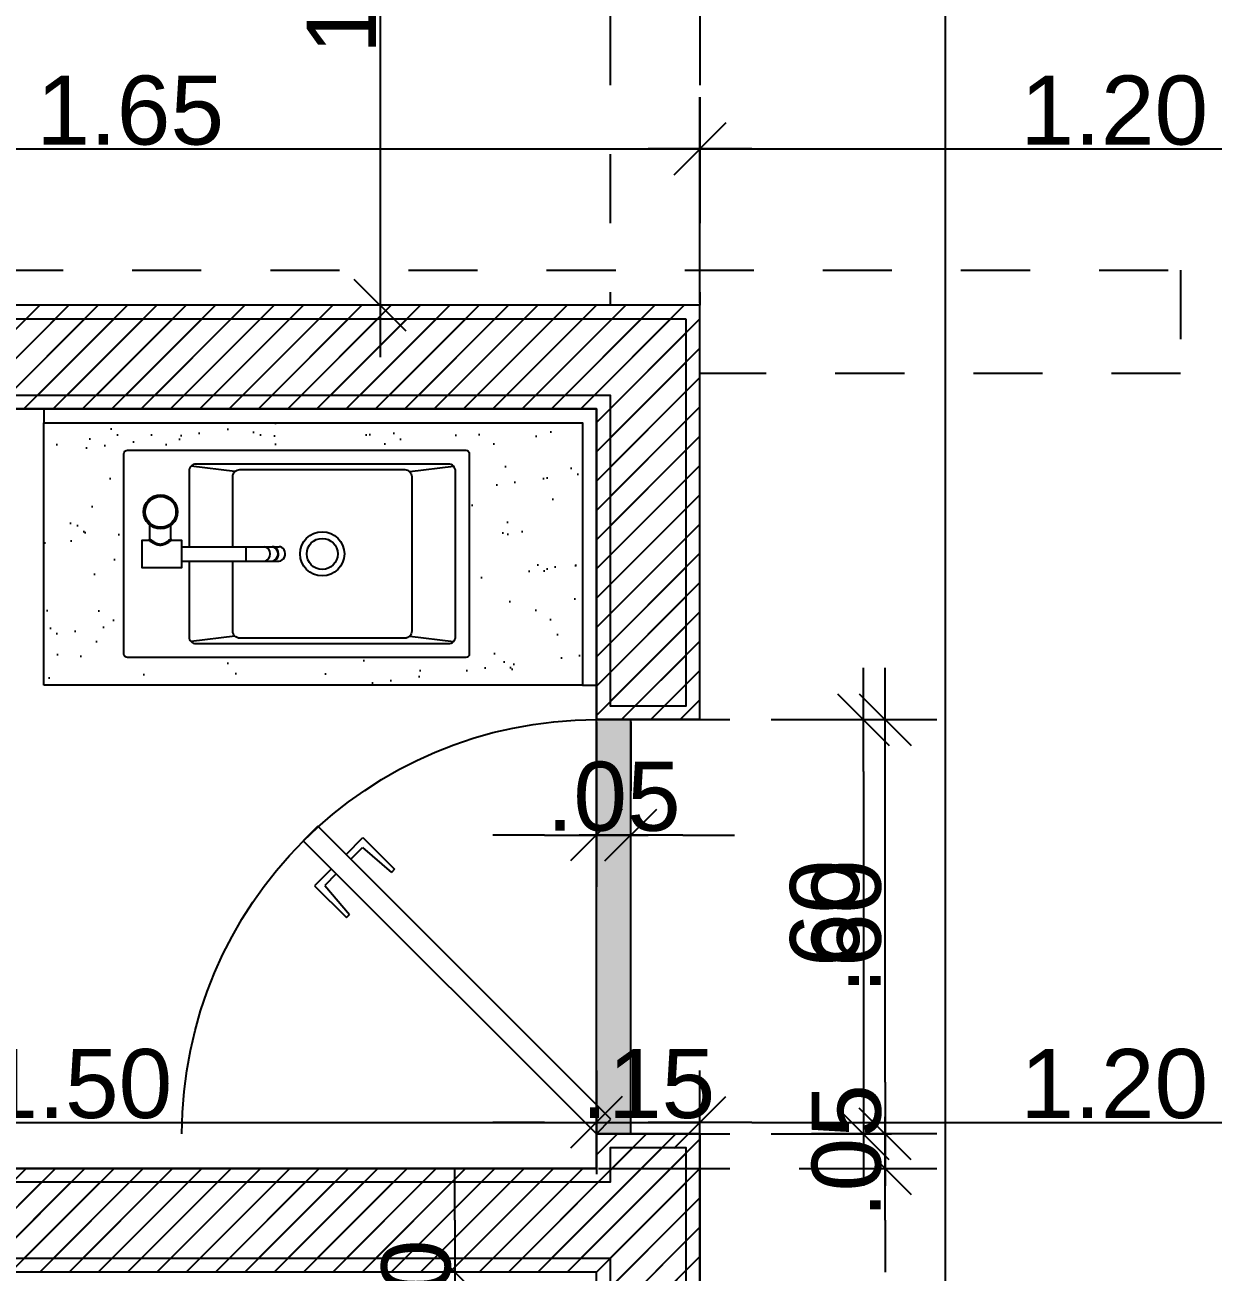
# Model space of a CAD drawing. Header units: millimetres. Extents: x 1999 to 2304, y 1614 to 1800.
# Drawn here: x 2037.156 to 2038.876, y 1630.859 to 1632.665 of the extents above; entities that cross this region are included whole.
import ezdxf

# ---------------------------------------------------------------- set-up
doc = ezdxf.new("R2010")
doc.units = ezdxf.units.MM
doc.header["$LTSCALE"] = 0.03
doc.header["$PDMODE"] = 34
for name, pattern in [('DASHDOT', [25.4, 12.7, -6.35, 0, -6.35]), ('HIDDEN', [9.525, 6.35, -3.175]), ('HIDDEN2', [0.1875, 0.125, -0.0625])]:
    doc.linetypes.add(name, pattern=pattern)
for name, color, linetype in [('BANCADAS', 5, 'Continuous'), ('Construir Tijolos', 160, 'Continuous'), ('COTA', 250, 'Continuous'), ('COTA Especificações', 250, 'Continuous'), ('Demolir', 193, 'HIDDEN2'), ('Especificações', 3, 'Continuous'), ('Esquadrias', 3, 'Continuous'), ('LOUÇAS E METAIS', 5, 'Continuous'), ('PL1', 1, 'Continuous'), ('PL250', 250, 'Continuous'), ('PL5', 5, 'Continuous'), ('Projeção', 250, 'HIDDEN')]:
    doc.layers.add(name, color=color, linetype=linetype)
doc.styles.get("Standard").update_dxf_attribs({"font": 'arial.ttf'})
doc.dimstyles.new('TICK01', dxfattribs={"dimscale": 0, "dimtxt": 2, "dimasz": 1.5, "dimexe": 0.18, "dimexo": 0.06, "dimgap": 0.09, "dimtad": 1, "dimzin": 4, "dimdsep": 46, "dimtxsty": 'Standard', "dimblk": 'TICK1', "dimcen": 0.09, "dimclrd": 256, "dimclre": 256, "dimclrt": 4, "dimaunit": 1, "dimadec": 0, "dimazin": 0, "dimtfac": 1, "dimtix": 1, "dimtmove": 2, "dimatfit": 3, "dimldrblk": 'TICK1', "dimfxl": 1, "dimtolj": 1, "dimtzin": 12, "dimarcsym": 0})
pattern_1 = [(45, (0, 0), (-0.02121320344, 0.02121320344), [])]

# ---------------------------------------------------------------- blocks, each defined once
blk = doc.blocks.new('PORTA60E')
at = {"layer": 'Esquadrias'}
for p, q in [((-0.4455, 0.4031), (-0.4243, 0.4243)), ((-0.4243, 0.4243), (0, 0)), ((-0.0212, -0.0212), (-0.4455, 0.4031)), ((-0.3837, 0.3837), (-0.3594, 0.4079)), ((-0.3594, 0.4079), (-0.3134, 0.3619)), ((-0.3766, 0.3766), (-0.3598, 0.3934)), ((-0.3598, 0.3934), (-0.318, 0.3573)), ((-0.4049, 0.3624), (-0.4292, 0.3382)), ((-0.3134, 0.3619), (-0.318, 0.3573)), ((-0.3978, 0.3554), (-0.4146, 0.3386)), ((-0.4292, 0.3382), (-0.3832, 0.2922)), ((-0.4146, 0.3386), (-0.3785, 0.2968)), ((-0.3832, 0.2922), (-0.3785, 0.2968)), ((0, 0), (-0.0212, -0.0212))]:
    blk.add_line(p, q, dxfattribs=at)
at = {"layer": 'Esquadrias', "color": 250}
blk.add_arc((0, 0), 0.6, 90, 180, dxfattribs=at)
blk = doc.blocks.new('TORB')
at = {"layer": 'PL5', "color": 5}
for p, q in [((267.412, 16.3879), (267.4313, 16.3879)), ((267.4113, 16.3578), (267.4306, 16.3578))]:
    blk.add_line(p, q, dxfattribs=at)
blk.add_lwpolyline([(267.4097, 16.3562), (267.4097, 16.3419), (267.3697, 16.3419), (267.3697, 16.3991), (267.4097, 16.3991), (267.4097, 16.3895), (267.409, 16.3884), (267.4083, 16.3874), (267.4077, 16.3865), (267.407, 16.3854), (267.4065, 16.3847), (267.406, 16.3839), (267.4056, 16.383), (267.4053, 16.3826), (267.4051, 16.3821), (267.4048, 16.3816), (267.4046, 16.3812), (267.4044, 16.3807), (267.4042, 16.3802), (267.4039, 16.3797), (267.4037, 16.3791), (267.4035, 16.3786), (267.4033, 16.3781), (267.4032, 16.3775), (267.403, 16.3769), (267.4029, 16.3764), (267.4028, 16.3758), (267.4027, 16.3752), (267.4026, 16.3746), (267.4025, 16.374), (267.4025, 16.3734), (267.4025, 16.3728), (267.4025, 16.3722), (267.4025, 16.3716), (267.4026, 16.371), (267.4027, 16.3704), (267.4028, 16.3698), (267.4029, 16.3692), (267.4031, 16.3686), (267.4032, 16.3681), (267.4034, 16.3675), (267.4036, 16.367), (267.4038, 16.3665), (267.404, 16.3659), (267.4042, 16.3654), (267.4044, 16.3649), (267.4047, 16.3644), (267.4049, 16.364), (267.4051, 16.3635), (267.4054, 16.3631), (267.4059, 16.3622), (267.4064, 16.3614), (267.4068, 16.3606), (267.4073, 16.3598), (267.4079, 16.3589), (267.4083, 16.3583, 0.006646)], format="xyb", close=True, dxfattribs=at)
at = {"layer": 'PL5', "color": 250}
blk.add_lwpolyline([(267.4113, 16.3578, -0.006968), (267.4098, 16.3597), (267.4096, 16.3599), (267.4089, 16.3608), (267.4084, 16.3614), (267.4079, 16.3621), (267.4074, 16.3628), (267.4069, 16.3636), (267.4066, 16.364), (267.4064, 16.3644), (267.4061, 16.3648), (267.4059, 16.3653), (267.4056, 16.3657), (267.4054, 16.3661), (267.4051, 16.3666), (267.4049, 16.3671), (267.4047, 16.3676), (267.4045, 16.368), (267.4043, 16.3685), (267.4041, 16.369), (267.404, 16.3696), (267.4038, 16.3701), (267.4038, 16.3704), (267.4037, 16.3706), (267.4037, 16.3709), (267.4036, 16.3712), (267.4036, 16.3714), (267.4036, 16.3717), (267.4035, 16.372), (267.4035, 16.3722), (267.4035, 16.3725), (267.4035, 16.3728), (267.4035, 16.3731), (267.4035, 16.3733), (267.4035, 16.3736), (267.4035, 16.3739), (267.4036, 16.3742), (267.4036, 16.3744), (267.4036, 16.3747), (267.4037, 16.375), (267.4037, 16.3752), (267.4038, 16.3755), (267.4039, 16.376), (267.4041, 16.3766), (267.4043, 16.3771), (267.4044, 16.3776), (267.4046, 16.3781), (267.4049, 16.3785), (267.4051, 16.379), (267.4053, 16.3795), (267.4055, 16.3799), (267.4058, 16.3804), (267.406, 16.3808), (267.4063, 16.3812), (267.4066, 16.3816), (267.4068, 16.382), (267.4071, 16.3824), (267.4076, 16.3832), (267.4081, 16.3839), (267.4086, 16.3846), (267.4091, 16.3852), (267.4097, 16.386), (267.4105, 16.3869), (267.4113, 16.3879), (267.412, 16.3879)], format="xyb", dxfattribs=at)
at = {"layer": 'PL5'}
for points in [[(267.4097, 16.3895, 0.414213), (267.4113, 16.3879)], [(267.4113, 16.3578, 0.414213), (267.4097, 16.3562)]]:
    blk.add_lwpolyline(points, format="xyb", dxfattribs=at)
at = {"layer": 'PL5', "color": 5}
for points in [[(267.3794, 16.3419), (267.3794, 16.2488)], [(267.4001, 16.3419), (267.4001, 16.2488)], [(267.3794, 16.2488), (267.3794, 16.2113)], [(267.4001, 16.2488), (267.4001, 16.2113)], [(267.3794, 16.2106), (267.3794, 16.2009)], [(267.4, 16.2106), (267.4, 16.2009)]]:
    blk.add_lwpolyline(points, dxfattribs=at)
at = {"layer": 'PL5', "color": 250}
blk.add_lwpolyline([(267.4001, 16.2488), (267.3794, 16.2488)], dxfattribs=at)
at = {"layer": 'PL5', "color": 5}
blk.add_circle((267.4505, 16.3724), 0.0246, dxfattribs=at)
at = {"layer": 'PL5', "color": 250}
for radius in [0.0233, 0.0223]:
    blk.add_circle((267.4505, 16.3724), radius, dxfattribs=at)
for centre, major_axis, start_param, end_param in [((267.3897, 16.2225), (0.0103, 0), 3.141593, 6.283185), ((267.3897, 16.2113), (0.0103, 0), 3.141593, 6.283185), ((267.3897, 16.2106), (-0.0103, 0), 6.283074, 8.471289), ((267.3897, 16.2106), (-0.00971, 0), 0.961662, 2.178992), ((267.3897, 16.2106), (-0.0103, 0), 2.188103, 3.141482)]:
    blk.add_ellipse(centre, major_axis=major_axis, ratio=0.866025, start_param=start_param, end_param=end_param, dxfattribs=at)
at = {"layer": 'PL5'}
for start_param, end_param in [(6.280062, 6.283074), (3.141482, 3.144722)]:
    blk.add_ellipse((267.3897, 16.2106), major_axis=(-0.0103, 0), ratio=0.866025, start_param=start_param, end_param=end_param, dxfattribs=at)
at = {"layer": 'PL5', "color": 5}
for start_param, end_param in [(6.283074, 8.471289), (2.188103, 3.141482)]:
    blk.add_ellipse((267.3897, 16.2009), major_axis=(-0.0103, 0), ratio=0.866025, start_param=start_param, end_param=end_param, dxfattribs=at)
blk = doc.blocks.new('cuba apoio')
at = {"layer": 'LOUÇAS E METAIS'}
blk.add_lwpolyline([(2058.1553, 1014.7076, 0.414214), (2058.1503, 1014.7026), (2058.1503, 1014.2126, 0.414214), (2058.1553, 1014.2076), (2058.4453, 1014.2076, 0.414214), (2058.4503, 1014.2126), (2058.4503, 1014.7026, 0.414214), (2058.4453, 1014.7076)], format="xyb", close=True, dxfattribs=at)
for points in [[(2058.1732, 1014.2305, -0.198917), (2058.1703, 1014.2376), (2058.1703, 1014.6034, -0.414214), (2058.1803, 1014.6134), (2058.2899, 1014.6134)], [(2058.3106, 1014.6134), (2058.4203, 1014.6134, -0.414214), (2058.4303, 1014.6034), (2058.4303, 1014.2376, -0.198917), (2058.4273, 1014.2305)], [(2058.4273, 1014.2305, -0.198907), (2058.4203, 1014.2276), (2058.1803, 1014.2276, -0.198908), (2058.1732, 1014.2305)]]:
    blk.add_lwpolyline(points, format="xyb", dxfattribs=at)
at = {"layer": 'PL5', "color": 250}
for points in [[(2058.1812, 1014.5471), (2058.1732, 1014.6104)], [(2058.4193, 1014.5471), (2058.4273, 1014.6104)], [(2058.1812, 1014.2939), (2058.1732, 1014.2305)], [(2058.4193, 1014.2939), (2058.4273, 1014.2305)]]:
    blk.add_lwpolyline(points, dxfattribs=at)
blk.add_lwpolyline([(2058.2899, 1014.55), (2058.1883, 1014.55, 0.414214), (2058.1783, 1014.54), (2058.1783, 1014.301, 0.414214), (2058.1883, 1014.291), (2058.4123, 1014.291, 0.414214), (2058.4223, 1014.301), (2058.4223, 1014.4205), (2058.4223, 1014.54, 0.414214), (2058.4123, 1014.55), (2058.3106, 1014.55)], format="xyb", dxfattribs=at)
blk.add_lwpolyline([(2058.3003, 1014.4525, 1), (2058.3003, 1014.3885, 1)], format="xyb", close=True, dxfattribs=at)
at = {"layer": 'PL5', "color": 6}
blk.add_lwpolyline([(2058.3003, 1014.443, 1), (2058.3003, 1014.398, 1)], format="xyb", close=True, dxfattribs=at)
at = {"layer": 'PL5', "color": 8, "xscale": -1}
blk.add_blockref('TORB', (2325.69, 998.2822), dxfattribs=at)
blk = doc.blocks.new('PORTA80D')
at = {"layer": 'Esquadrias'}
for p, q in [((-0.5869, 0.5445), (-0.5657, 0.5657)), ((-0.5657, 0.5657), (0, 0)), ((-0.0212, -0.0212), (-0.5869, 0.5445)), ((-0.5251, 0.5251), (-0.5008, 0.5494)), ((-0.5008, 0.5494), (-0.4548, 0.5034)), ((-0.518, 0.518), (-0.5012, 0.5348)), ((-0.5012, 0.5348), (-0.4594, 0.4987)), ((-0.5463, 0.5039), (-0.5706, 0.4796)), ((-0.5392, 0.4968), (-0.556, 0.48)), ((-0.4548, 0.5034), (-0.4594, 0.4987)), ((-0.5706, 0.4796), (-0.5246, 0.4336)), ((-0.556, 0.48), (-0.5199, 0.4382)), ((-0.5246, 0.4336), (-0.5199, 0.4382)), ((0, 0), (-0.0212, -0.0212))]:
    blk.add_line(p, q, dxfattribs=at)
at = {"layer": 'Esquadrias', "color": 250}
blk.add_arc((0, 0), 0.8, 90, 180, dxfattribs=at)
blk = doc.blocks.new('TICK1')
for p, q in [((0, 1), (0, -1)), ((0.5, 0.5), (-0.5, -0.5)), ((-1, 0), (1, 0))]:
    blk.add_line(p, q)
blk = doc.blocks.new('*D202')
at = {"layer": 'COTA', "linetype": 'HIDDEN', "lineweight": -2}
for p, q in [((2036.4831, 1632.3624), (2036.4831, 1632.4949)), ((2038.1331, 1632.2624), (2038.1331, 1632.4949))]:
    blk.add_line(p, q, dxfattribs=at)
at = {"layer": 'COTA', "lineweight": -2}
blk.add_line((2036.5581, 1632.4859), (2038.0581, 1632.4859), dxfattribs=at)
at = {"layer": 'DEFPOINTS', "color": 0}
for p in [(2038.1331, 1632.4859), (2036.4831, 1632.3594), (2038.1331, 1632.2594)]:
    blk.add_point(p, dxfattribs=at)
at = {"layer": 'COTA', "lineweight": -2, "xscale": 0.07499999993790162, "yscale": 0.07499999993790162, "zscale": 0.07499999993790162, "rotation": 180}
blk.add_blockref('TICK1', (2036.4831, 1632.4859), dxfattribs=at)
at = {"layer": 'COTA', "lineweight": -2, "xscale": 0.07499999993790162, "yscale": 0.07499999993790162, "zscale": 0.07499999993790162}
blk.add_blockref('TICK1', (2038.1331, 1632.4859), dxfattribs=at)
at = {"layer": 'COTA', "color": 4, "insert": (2037.3081, 1632.5414), "char_height": 0.1, "attachment_point": 5}
blk.add_mtext('\\A1;1.65', dxfattribs=at)
blk = doc.blocks.new('*D203')
at = {"layer": 'COTA', "linetype": 'HIDDEN', "lineweight": -2}
for p, q in [((2038.1331, 1632.2624), (2038.1331, 1632.4949)), ((2039.3331, 1631.9864), (2039.3331, 1632.4949))]:
    blk.add_line(p, q, dxfattribs=at)
at = {"layer": 'COTA', "lineweight": -2}
blk.add_line((2038.2081, 1632.4859), (2039.2581, 1632.4859), dxfattribs=at)
at = {"layer": 'DEFPOINTS', "color": 0}
for p in [(2039.3331, 1632.4859), (2038.1331, 1632.2594), (2039.3331, 1631.9834)]:
    blk.add_point(p, dxfattribs=at)
at = {"layer": 'COTA', "lineweight": -2, "xscale": 0.07499999993790162, "yscale": 0.07499999993790162, "zscale": 0.07499999993790162, "rotation": 180}
blk.add_blockref('TICK1', (2038.1331, 1632.4859), dxfattribs=at)
at = {"layer": 'COTA', "lineweight": -2, "xscale": 0.07499999993790162, "yscale": 0.07499999993790162, "zscale": 0.07499999993790162}
blk.add_blockref('TICK1', (2039.3331, 1632.4859), dxfattribs=at)
at = {"layer": 'COTA', "color": 4, "insert": (2038.7331, 1632.5414), "char_height": 0.1, "attachment_point": 5}
blk.add_mtext('\\A1;1.20', dxfattribs=at)
blk = doc.blocks.new('*D208')
at = {"layer": 'COTA', "linetype": 'HIDDEN', "lineweight": -2}
for p, q in [((2036.4831, 1631.0124), (2036.4831, 1631.0851)), ((2037.9831, 1631.0124), (2037.9831, 1631.0851))]:
    blk.add_line(p, q, dxfattribs=at)
at = {"layer": 'COTA', "lineweight": -2}
blk.add_line((2036.5581, 1631.0761), (2037.9081, 1631.0761), dxfattribs=at)
at = {"layer": 'DEFPOINTS', "color": 0}
for p in [(2037.9831, 1631.0761), (2036.4831, 1631.0094), (2037.9831, 1631.0094)]:
    blk.add_point(p, dxfattribs=at)
at = {"layer": 'COTA', "lineweight": -2, "xscale": 0.07499999993790162, "yscale": 0.07499999993790162, "zscale": 0.07499999993790162, "rotation": 180}
blk.add_blockref('TICK1', (2036.4831, 1631.0761), dxfattribs=at)
at = {"layer": 'COTA', "lineweight": -2, "xscale": 0.07499999993790162, "yscale": 0.07499999993790162, "zscale": 0.07499999993790162}
blk.add_blockref('TICK1', (2037.9831, 1631.0761), dxfattribs=at)
at = {"layer": 'COTA', "color": 4, "insert": (2037.2331, 1631.1317), "char_height": 0.1, "attachment_point": 5}
blk.add_mtext('\\A1;1.50', dxfattribs=at)
blk = doc.blocks.new('*D209')
at = {"layer": 'COTA', "lineweight": -2}
for p, q in [((2037.9081, 1631.0761), (2037.8331, 1631.0761)), ((2037.9831, 1631.0761), (2038.1331, 1631.0761)), ((2038.2081, 1631.0761), (2038.2831, 1631.0761))]:
    blk.add_line(p, q, dxfattribs=at)
at = {"layer": 'COTA', "linetype": 'HIDDEN', "lineweight": -2}
for p, q in [((2037.9831, 1631.0124), (2037.9831, 1631.0851)), ((2038.1331, 1631.0624), (2038.1331, 1631.0851))]:
    blk.add_line(p, q, dxfattribs=at)
at = {"layer": 'DEFPOINTS', "color": 0}
for p in [(2038.1331, 1631.0761), (2038.1331, 1631.0594), (2037.9831, 1631.0094)]:
    blk.add_point(p, dxfattribs=at)
at = {"layer": 'COTA', "lineweight": -2, "xscale": 0.07499999993790162, "yscale": 0.07499999993790162, "zscale": 0.07499999993790162}
blk.add_blockref('TICK1', (2037.9831, 1631.0761), dxfattribs=at)
at = {"layer": 'COTA', "lineweight": -2, "xscale": 0.07499999993790162, "yscale": 0.07499999993790162, "zscale": 0.07499999993790162, "rotation": 180}
blk.add_blockref('TICK1', (2038.1331, 1631.0761), dxfattribs=at)
at = {"layer": 'COTA', "color": 4, "insert": (2038.0581, 1631.1317), "char_height": 0.1, "attachment_point": 5}
blk.add_mtext('\\A1;.15', dxfattribs=at)
blk = doc.blocks.new('*D210')
at = {"layer": 'COTA', "linetype": 'HIDDEN', "lineweight": -2}
for p, q in [((2038.1331, 1631.0624), (2038.1331, 1631.0851)), ((2039.3331, 1631.0791), (2039.3331, 1631.0851))]:
    blk.add_line(p, q, dxfattribs=at)
at = {"layer": 'COTA', "lineweight": -2}
blk.add_line((2038.2081, 1631.0761), (2039.2581, 1631.0761), dxfattribs=at)
at = {"layer": 'DEFPOINTS', "color": 0}
for p in [(2039.3331, 1631.0761), (2039.3331, 1631.0761), (2038.1331, 1631.0594)]:
    blk.add_point(p, dxfattribs=at)
at = {"layer": 'COTA', "lineweight": -2, "xscale": 0.07499999993790162, "yscale": 0.07499999993790162, "zscale": 0.07499999993790162, "rotation": 180}
blk.add_blockref('TICK1', (2038.1331, 1631.0761), dxfattribs=at)
at = {"layer": 'COTA', "lineweight": -2, "xscale": 0.07499999993790162, "yscale": 0.07499999993790162, "zscale": 0.07499999993790162}
blk.add_blockref('TICK1', (2039.3331, 1631.0761), dxfattribs=at)
at = {"layer": 'COTA', "color": 4, "insert": (2038.7331, 1631.1317), "char_height": 0.1, "attachment_point": 5}
blk.add_mtext('\\A1;1.20', dxfattribs=at)
blk = doc.blocks.new('*D280')
at = {"layer": 'COTA', "linetype": 'HIDDEN', "lineweight": -2}
for p, q in [((2037.2301, 1633.2594), (2035.5363, 1633.2594)), ((2038.1301, 1632.2594), (2035.5363, 1632.2594))]:
    blk.add_line(p, q, dxfattribs=at)
at = {"layer": 'COTA', "lineweight": -2}
blk.add_line((2035.5453, 1633.1844), (2035.5453, 1632.3344), dxfattribs=at)
at = {"layer": 'DEFPOINTS', "color": 0}
for p in [(2037.2331, 1633.2594), (2035.5453, 1632.2594), (2038.1331, 1632.2594)]:
    blk.add_point(p, dxfattribs=at)
at = {"layer": 'COTA', "lineweight": -2, "xscale": 0.07499999993790162, "yscale": 0.07499999993790162, "zscale": 0.07499999993790162}
for p, rotation in [((2035.5453, 1633.2594), 90), ((2035.5453, 1632.2594), 270)]:
    blk.add_blockref('TICK1', p, dxfattribs=dict(at, rotation=rotation))
at = {"layer": 'COTA', "color": 4, "insert": (2035.4897, 1632.7594), "char_height": 0.1, "attachment_point": 5, "rotation": 90}
blk.add_mtext('\\A1;1.00', dxfattribs=at)
blk = doc.blocks.new('*D281')
at = {"layer": 'COTA', "lineweight": -2}
for p, q in [((2035.5453, 1632.3344), (2035.5453, 1632.4094)), ((2035.5453, 1632.2594), (2035.5453, 1632.1094)), ((2035.5453, 1632.0344), (2035.5453, 1631.9594))]:
    blk.add_line(p, q, dxfattribs=at)
at = {"layer": 'COTA', "linetype": 'HIDDEN', "lineweight": -2}
for p, q in [((2038.1301, 1632.2594), (2035.5363, 1632.2594)), ((2037.9801, 1632.1094), (2035.5363, 1632.1094))]:
    blk.add_line(p, q, dxfattribs=at)
at = {"layer": 'DEFPOINTS', "color": 0}
for p in [(2038.1331, 1632.2594), (2035.5453, 1632.1094), (2037.9831, 1632.1094)]:
    blk.add_point(p, dxfattribs=at)
at = {"layer": 'COTA', "lineweight": -2, "xscale": 0.07499999993790162, "yscale": 0.07499999993790162, "zscale": 0.07499999993790162}
for p, rotation in [((2035.5453, 1632.2594), 270), ((2035.5453, 1632.1094), 90)]:
    blk.add_blockref('TICK1', p, dxfattribs=dict(at, rotation=rotation))
at = {"layer": 'COTA', "color": 4, "insert": (2035.4897, 1632.1844), "char_height": 0.1, "attachment_point": 5, "rotation": 90}
blk.add_mtext('\\A1;.15', dxfattribs=at)
blk = doc.blocks.new('*D282')
at = {"layer": 'COTA', "linetype": 'HIDDEN', "lineweight": -2}
for p, q in [((2037.9801, 1632.1094), (2035.5363, 1632.1094)), ((2037.9801, 1631.0094), (2035.5363, 1631.0094))]:
    blk.add_line(p, q, dxfattribs=at)
at = {"layer": 'COTA', "lineweight": -2}
blk.add_line((2035.5453, 1632.0344), (2035.5453, 1631.0844), dxfattribs=at)
at = {"layer": 'DEFPOINTS', "color": 0}
for p in [(2037.9831, 1632.1094), (2035.5453, 1631.0094), (2037.9831, 1631.0094)]:
    blk.add_point(p, dxfattribs=at)
at = {"layer": 'COTA', "lineweight": -2, "xscale": 0.07499999993790162, "yscale": 0.07499999993790162, "zscale": 0.07499999993790162}
for p, rotation in [((2035.5453, 1632.1094), 90), ((2035.5453, 1631.0094), 270)]:
    blk.add_blockref('TICK1', p, dxfattribs=dict(at, rotation=rotation))
at = {"layer": 'COTA', "color": 4, "insert": (2035.4897, 1631.5594), "char_height": 0.1, "attachment_point": 5, "rotation": 90}
blk.add_mtext('\\A1;1.10', dxfattribs=at)
blk = doc.blocks.new('*D283')
at = {"layer": 'COTA', "lineweight": -2}
for p, q in [((2035.5453, 1631.0844), (2035.5453, 1631.1594)), ((2035.5453, 1631.0094), (2035.5453, 1630.8594)), ((2035.5453, 1630.7844), (2035.5453, 1630.7094))]:
    blk.add_line(p, q, dxfattribs=at)
at = {"layer": 'COTA', "linetype": 'HIDDEN', "lineweight": -2}
for p, q in [((2037.9801, 1631.0094), (2035.5363, 1631.0094)), ((2037.9801, 1630.8594), (2035.5363, 1630.8594))]:
    blk.add_line(p, q, dxfattribs=at)
at = {"layer": 'DEFPOINTS', "color": 0}
for p in [(2037.9831, 1631.0094), (2035.5453, 1630.8594), (2037.9831, 1630.8594)]:
    blk.add_point(p, dxfattribs=at)
at = {"layer": 'COTA', "lineweight": -2, "xscale": 0.07499999993790162, "yscale": 0.07499999993790162, "zscale": 0.07499999993790162}
for p, rotation in [((2035.5453, 1631.0094), 270), ((2035.5453, 1630.8594), 90)]:
    blk.add_blockref('TICK1', p, dxfattribs=dict(at, rotation=rotation))
at = {"layer": 'COTA', "color": 4, "insert": (2035.4897, 1630.9344), "char_height": 0.1, "attachment_point": 5, "rotation": 90}
blk.add_mtext('\\A1;.15', dxfattribs=at)
blk = doc.blocks.new('*D284')
at = {"layer": 'COTA', "linetype": 'HIDDEN', "lineweight": -2}
for p, q in [((2037.9801, 1630.8594), (2035.5363, 1630.8594)), ((2037.9801, 1629.1594), (2035.5363, 1629.1594))]:
    blk.add_line(p, q, dxfattribs=at)
at = {"layer": 'COTA', "lineweight": -2}
blk.add_line((2035.5453, 1630.7844), (2035.5453, 1629.2344), dxfattribs=at)
at = {"layer": 'DEFPOINTS', "color": 0}
for p in [(2037.9831, 1630.8594), (2035.5453, 1629.1594), (2037.9831, 1629.1594)]:
    blk.add_point(p, dxfattribs=at)
at = {"layer": 'COTA', "lineweight": -2, "xscale": 0.07499999993790162, "yscale": 0.07499999993790162, "zscale": 0.07499999993790162}
for p, rotation in [((2035.5453, 1630.8594), 90), ((2035.5453, 1629.1594), 270)]:
    blk.add_blockref('TICK1', p, dxfattribs=dict(at, rotation=rotation))
at = {"layer": 'COTA', "color": 4, "insert": (2035.4897, 1630.0094), "char_height": 0.1, "attachment_point": 5, "rotation": 90}
blk.add_mtext('\\A1;1.70', dxfattribs=at)
blk = doc.blocks.new('*D311')
at = {"layer": 'COTA', "linetype": 'HIDDEN', "lineweight": -2}
for p, q in [((2039.1801, 1637.8634), (2038.479, 1637.8634)), ((2039.3301, 1629.0094), (2038.479, 1629.0094))]:
    blk.add_line(p, q, dxfattribs=at)
at = {"layer": 'COTA', "lineweight": -2}
blk.add_line((2038.488, 1637.7884), (2038.488, 1629.0844), dxfattribs=at)
at = {"layer": 'DEFPOINTS', "color": 0}
for p in [(2039.1831, 1637.8634), (2038.488, 1629.0094), (2039.3331, 1629.0094)]:
    blk.add_point(p, dxfattribs=at)
at = {"layer": 'COTA', "lineweight": -2, "xscale": 0.07499999993790162, "yscale": 0.07499999993790162, "zscale": 0.07499999993790162}
for p, rotation in [((2038.488, 1637.8634), 90), ((2038.488, 1629.0094), 270)]:
    blk.add_blockref('TICK1', p, dxfattribs=dict(at, rotation=rotation))
at = {"layer": 'COTA', "color": 4, "insert": (2038.4324, 1633.4364), "char_height": 0.1, "attachment_point": 5, "rotation": 90}
blk.add_mtext('\\A1;8.85', dxfattribs=at)
blk = doc.blocks.new('*D341')
at = {"layer": 'COTA', "linetype": 'HIDDEN', "lineweight": -2}
for p, q in [((2038.1301, 1633.2594), (2037.6611, 1633.2594)), ((2038.1301, 1632.2594), (2037.6611, 1632.2594))]:
    blk.add_line(p, q, dxfattribs=at)
at = {"layer": 'COTA', "lineweight": -2}
blk.add_line((2037.6701, 1633.1844), (2037.6701, 1632.3344), dxfattribs=at)
at = {"layer": 'DEFPOINTS', "color": 0}
for p in [(2038.1331, 1633.2594), (2037.6701, 1632.2594), (2038.1331, 1632.2594)]:
    blk.add_point(p, dxfattribs=at)
at = {"layer": 'COTA', "lineweight": -2, "xscale": 0.07499999993790162, "yscale": 0.07499999993790162, "zscale": 0.07499999993790162}
for p, rotation in [((2037.6701, 1633.2594), 90), ((2037.6701, 1632.2594), 270)]:
    blk.add_blockref('TICK1', p, dxfattribs=dict(at, rotation=rotation))
at = {"layer": 'COTA', "color": 4, "insert": (2037.6145, 1632.7594), "char_height": 0.1, "attachment_point": 5, "rotation": 90}
blk.add_mtext('\\A1;1.00', dxfattribs=at)
blk = doc.blocks.new('*D342')
at = {"layer": 'COTA', "linetype": 'HIDDEN', "lineweight": -2}
for p, q in [((2037.9861, 1631.6594), (2038.4103, 1631.6594)), ((2037.9861, 1631.0594), (2038.4103, 1631.0594))]:
    blk.add_line(p, q, dxfattribs=at)
at = {"layer": 'COTA', "lineweight": -2}
blk.add_line((2038.4013, 1631.1344), (2038.4013, 1631.5844), dxfattribs=at)
at = {"layer": 'DEFPOINTS', "color": 0}
for p in [(2037.9831, 1631.6594), (2038.4013, 1631.6594), (2037.9831, 1631.0594)]:
    blk.add_point(p, dxfattribs=at)
at = {"layer": 'COTA', "lineweight": -2, "xscale": 0.07499999993790162, "yscale": 0.07499999993790162, "zscale": 0.07499999993790162}
for p, rotation in [((2038.4013, 1631.6594), 90), ((2038.4013, 1631.0594), 270)]:
    blk.add_blockref('TICK1', p, dxfattribs=dict(at, rotation=rotation))
at = {"layer": 'COTA', "color": 4, "insert": (2038.3457, 1631.3594), "char_height": 0.1, "attachment_point": 5, "rotation": 90}
blk.add_mtext('\\A1;.60', dxfattribs=at)
blk = doc.blocks.new('*D343')
at = {"layer": 'COTA', "lineweight": -2}
for p, q in [((2038.4013, 1631.1344), (2038.4013, 1631.2094)), ((2038.4013, 1631.0594), (2038.4013, 1631.0094)), ((2038.4013, 1630.9344), (2038.4013, 1630.8594))]:
    blk.add_line(p, q, dxfattribs=at)
at = {"layer": 'COTA', "linetype": 'HIDDEN', "lineweight": -2}
for p, q in [((2037.9861, 1631.0594), (2038.4103, 1631.0594)), ((2037.9861, 1631.0094), (2038.4103, 1631.0094))]:
    blk.add_line(p, q, dxfattribs=at)
at = {"layer": 'DEFPOINTS', "color": 0}
for p in [(2037.9831, 1631.0594), (2037.9831, 1631.0094), (2038.4013, 1631.0094)]:
    blk.add_point(p, dxfattribs=at)
at = {"layer": 'COTA', "lineweight": -2, "xscale": 0.07499999993790162, "yscale": 0.07499999993790162, "zscale": 0.07499999993790162}
for p, rotation in [((2038.4013, 1631.0594), 270), ((2038.4013, 1631.0094), 90)]:
    blk.add_blockref('TICK1', p, dxfattribs=dict(at, rotation=rotation))
at = {"layer": 'COTA', "color": 4, "insert": (2038.3457, 1631.0344), "char_height": 0.1, "attachment_point": 5, "rotation": 90}
blk.add_mtext('\\A1;.05', dxfattribs=at)
blk = doc.blocks.new('*D346')
at = {"layer": 'COTA', "lineweight": -2}
for p, q in [((2037.778, 1630.9344), (2037.778, 1631.0094)), ((2037.778, 1630.8594), (2037.778, 1630.7594)), ((2037.778, 1630.6844), (2037.778, 1630.6094))]:
    blk.add_line(p, q, dxfattribs=at)
at = {"layer": 'COTA', "linetype": 'HIDDEN', "lineweight": -2}
for p, q in [((2037.9801, 1630.8594), (2037.769, 1630.8594)), ((2037.9801, 1630.7594), (2037.769, 1630.7594))]:
    blk.add_line(p, q, dxfattribs=at)
at = {"layer": 'DEFPOINTS', "color": 0}
for p in [(2037.9831, 1630.8594), (2037.778, 1630.7594), (2037.9831, 1630.7594)]:
    blk.add_point(p, dxfattribs=at)
at = {"layer": 'COTA', "lineweight": -2, "xscale": 0.07499999993790162, "yscale": 0.07499999993790162, "zscale": 0.07499999993790162}
for p, rotation in [((2037.778, 1630.8594), 270), ((2037.778, 1630.7594), 90)]:
    blk.add_blockref('TICK1', p, dxfattribs=dict(at, rotation=rotation))
at = {"layer": 'COTA', "color": 4, "insert": (2037.7225, 1630.8094), "char_height": 0.1, "attachment_point": 5, "rotation": 90}
blk.add_mtext('\\A1;.10', dxfattribs=at)
blk = doc.blocks.new('*D522')
at = {"layer": 'COTA Especificações', "linetype": 'HIDDEN', "lineweight": -2, "ltscale": 0.2}
for p, q in [((2038.0361, 1631.6594), (2038.3788, 1631.6594)), ((2038.0361, 1631.0594), (2038.3788, 1631.0594))]:
    blk.add_line(p, q, dxfattribs=at)
at = {"layer": 'COTA Especificações', "lineweight": -2, "ltscale": 0.2}
blk.add_line((2038.3698, 1631.5844), (2038.3698, 1631.1344), dxfattribs=at)
at = {"layer": 'DEFPOINTS', "color": 0, "ltscale": 0.2}
for p in [(2038.0331, 1631.6594), (2038.0331, 1631.0594), (2038.3698, 1631.0594)]:
    blk.add_point(p, dxfattribs=at)
at = {"layer": 'COTA Especificações', "lineweight": -2, "ltscale": 0.2, "xscale": 0.07499999993790162, "yscale": 0.07499999993790162, "zscale": 0.07499999993790162}
for p, rotation in [((2038.3698, 1631.6594), 90), ((2038.3698, 1631.0594), 270)]:
    blk.add_blockref('TICK1', p, dxfattribs=dict(at, rotation=rotation))
at = {"layer": 'COTA Especificações', "color": 4, "ltscale": 0.2, "insert": (2038.3143, 1631.3594), "char_height": 0.1, "attachment_point": 5, "rotation": 90}
blk.add_mtext('\\A1;.60', dxfattribs=at)
blk = doc.blocks.new('*D524')
at = {"layer": 'COTA Especificações', "linetype": 'HIDDEN', "lineweight": -2, "ltscale": 0.2}
for p, q in [((2037.9831, 1631.6564), (2037.9831, 1631.4832)), ((2038.0331, 1631.6564), (2038.0331, 1631.4832))]:
    blk.add_line(p, q, dxfattribs=at)
at = {"layer": 'COTA Especificações', "lineweight": -2, "ltscale": 0.2}
for p, q in [((2037.9081, 1631.4922), (2037.8331, 1631.4922)), ((2037.9831, 1631.4922), (2038.0331, 1631.4922)), ((2038.1081, 1631.4922), (2038.1831, 1631.4922))]:
    blk.add_line(p, q, dxfattribs=at)
at = {"layer": 'DEFPOINTS', "color": 0, "ltscale": 0.2}
for p in [(2037.9831, 1631.6594), (2038.0331, 1631.6594), (2038.0331, 1631.4922)]:
    blk.add_point(p, dxfattribs=at)
at = {"layer": 'COTA Especificações', "lineweight": -2, "ltscale": 0.2, "xscale": 0.07499999993790162, "yscale": 0.07499999993790162, "zscale": 0.07499999993790162}
blk.add_blockref('TICK1', (2037.9831, 1631.4922), dxfattribs=at)
at = {"layer": 'COTA Especificações', "lineweight": -2, "ltscale": 0.2, "xscale": 0.07499999993790162, "yscale": 0.07499999993790162, "zscale": 0.07499999993790162, "rotation": 180}
blk.add_blockref('TICK1', (2038.0331, 1631.4922), dxfattribs=at)
at = {"layer": 'COTA Especificações', "color": 4, "ltscale": 0.2, "insert": (2038.0081, 1631.5477), "char_height": 0.1, "attachment_point": 5}
blk.add_mtext('\\A1;.05', dxfattribs=at)

msp = doc.modelspace()

# ---------------------------------------------------------------- hatches: boundary and pattern name
at = {"layer": 'BANCADAS'}
h = msp.add_hatch(dxfattribs=at)
h.set_pattern_fill('AR-SAND', color=251, scale=0.002)
h.set_pattern_definition([(37.5, (-1333.495696, -110.95558), (-0.0032000626, 0.0978826475), [0, -0.077216, 0, -0.08636, 0, -0.08255]), (7.5, (-1333.4957, -110.95558), (0.0899046566, 0.14336502), [0, -0.041656, 0, -0.069596, 0, -0.02667]), (327.5, (-1333.55818, -110.95558), (0.158198474, 0.000287437), [0, -0.0254, 0, -0.09144, 0, -0.11938]), (317.5, (-1333.55818, -110.95558), (0.1527112905, 0.0445858647), [0, -0.0127, 0, -0.059944, 0, -0.06858])])
h.paths.add_polyline_path([(2037.9631, 1632.0894), (2037.1831, 1632.0894), (2037.1831, 1631.7094), (2037.9631, 1631.7094)])
edge = h.paths.add_edge_path(flags=16)
edge.add_arc((2037.3041, 1632.0444), 0.005, 90, 180, ccw=False)
edge.add_line((2037.3041, 1632.0494), (2037.7941, 1632.0494))
edge.add_arc((2037.7941, 1632.0444), 0.005, 0, 90, ccw=False)
edge.add_line((2037.7991, 1632.0444), (2037.7991, 1631.7544))
edge.add_arc((2037.7941, 1631.7544), 0.005, -90, 0, ccw=False)
edge.add_line((2037.7941, 1631.7494), (2037.3041, 1631.7494))
edge.add_arc((2037.3041, 1631.7544), 0.005, 180, 270, ccw=False)
edge.add_line((2037.2991, 1631.7544), (2037.2991, 1632.0444))
edge = h.paths.add_edge_path(flags=0)
edge.add_arc((2037.7461, 1631.9601), 0.0223, 0, 360)
edge = h.paths.add_edge_path(flags=0)
edge.add_line((2037.7601, 1631.9172), (2037.7573, 1631.9155))
edge.add_line((2037.7573, 1631.9155), (2037.7548, 1631.9142))
edge.add_line((2037.7548, 1631.9142), (2037.7522, 1631.9131))
edge.add_line((2037.7522, 1631.9131), (2037.7494, 1631.9124))
edge.add_line((2037.7494, 1631.9124), (2037.7465, 1631.9121))
edge.add_line((2037.7465, 1631.9121), (2037.7435, 1631.9124))
edge.add_line((2037.7435, 1631.9124), (2037.7408, 1631.9132))
edge.add_line((2037.7408, 1631.9132), (2037.7379, 1631.9144))
edge.add_line((2037.7379, 1631.9144), (2037.7351, 1631.9159))
edge.add_line((2037.7351, 1631.9159), (2037.7335, 1631.917))
edge.add_line((2037.7335, 1631.917), (2037.7325, 1631.9177))
edge.add_arc((2037.7842, 1631.9954), 0.0934, 234.449, 236.3437, ccw=False)
edge.add_line((2037.7299, 1631.9194), (2037.7156, 1631.9194))
edge.add_line((2037.7156, 1631.9194), (2037.7156, 1631.8794))
edge.add_line((2037.7156, 1631.8794), (2037.7728, 1631.8794))
edge.add_line((2037.7728, 1631.8794), (2037.7728, 1631.9194))
edge.add_line((2037.7728, 1631.9194), (2037.7633, 1631.9194))
edge.add_line((2037.7633, 1631.9194), (2037.7601, 1631.9172))
edge = h.paths.add_edge_path(flags=0)
edge.add_arc((2037.3291, 1632.0194), 0.01, 135.001, 180, ccw=False)
edge.add_arc((2037.3291, 1632.0194), 0.01, 90, 135.001, ccw=False)
edge.add_line((2037.3291, 1632.0294), (2037.6949, 1632.0294))
edge.add_arc((2037.6949, 1632.0194), 0.01, 0, 90, ccw=False)
edge.add_line((2037.7049, 1632.0194), (2037.7049, 1631.9097))
edge.add_line((2037.7049, 1631.9097), (2037.6225, 1631.9097))
edge.add_line((2037.6225, 1631.9097), (2037.6225, 1631.8891))
edge.add_line((2037.6225, 1631.8891), (2037.7049, 1631.8891))
edge.add_line((2037.7049, 1631.8891), (2037.7049, 1631.7794))
edge.add_arc((2037.6949, 1631.7794), 0.01, -90, 0, ccw=False)
edge.add_line((2037.6949, 1631.7694), (2037.3291, 1631.7694))
edge.add_arc((2037.3291, 1631.7794), 0.01, 224.999, 270, ccw=False)
edge.add_arc((2037.3291, 1631.7794), 0.01, 180, 224.999, ccw=False)
edge.add_line((2037.3191, 1631.7794), (2037.3191, 1632.0194))
edge = h.paths.add_edge_path(flags=0)
edge.add_arc((2037.512, 1631.8994), 0.032, 0, 360)
edge = h.paths.add_edge_path(flags=0)
edge.add_arc((2037.512, 1631.8994), 0.0225, 0, 360)
edge = h.paths.add_edge_path(flags=0)
edge.add_ellipse((2037.5746, 1631.8994), major_axis=(0, 0.0103), ratio=0.866025, start_angle=54.6309, end_angle=180.0064, ccw=False)
edge.add_ellipse((2037.5746, 1631.8994), major_axis=(0, 0.0103), ratio=0.866025, start_angle=0.0064, end_angle=54.6309, ccw=False)
edge.add_line((2037.5746, 1631.9097), (2037.5843, 1631.9097))
edge.add_line((2037.5843, 1631.9097), (2037.5848, 1631.9097))
edge.add_ellipse((2037.585, 1631.8994), major_axis=(0, 0.0103), ratio=0.866025, start_angle=0, end_angle=57.5488, ccw=False)
edge.add_line((2037.585, 1631.9097), (2037.5962, 1631.9097))
edge.add_ellipse((2037.5962, 1631.8994), major_axis=(0, 0.0103), ratio=0.866025, start_angle=0, end_angle=180)
edge.add_line((2037.5962, 1631.8891), (2037.5844, 1631.8891))
edge.add_ellipse((2037.5843, 1631.8994), major_axis=(0, 0.0103), ratio=0.866025, start_angle=54.6309, end_angle=180)
edge.add_line((2037.5843, 1631.8891), (2037.5746, 1631.8891))
edge = h.paths.add_edge_path(flags=0)
edge.add_arc((2037.7461, 1631.9601), 0.0246, 0, 180, ccw=False)
edge.add_arc((2037.7461, 1631.9601), 0.0246, -50.8644, 0, ccw=False)
edge.add_line((2037.7616, 1631.941), (2037.7616, 1631.9217))
edge.add_line((2037.7616, 1631.9217), (2037.7616, 1631.921))
edge.add_line((2037.7616, 1631.921), (2037.7586, 1631.9185))
edge.add_line((2037.7586, 1631.9185), (2037.7559, 1631.9166))
edge.add_line((2037.7559, 1631.9166), (2037.7533, 1631.915))
edge.add_line((2037.7533, 1631.915), (2037.7505, 1631.9137))
edge.add_line((2037.7505, 1631.9137), (2037.7476, 1631.9131))
edge.add_line((2037.7476, 1631.9131), (2037.7446, 1631.9132))
edge.add_line((2037.7446, 1631.9132), (2037.7416, 1631.9142))
edge.add_line((2037.7416, 1631.9142), (2037.7388, 1631.9156))
edge.add_line((2037.7388, 1631.9156), (2037.7362, 1631.9173))
edge.add_line((2037.7362, 1631.9173), (2037.7342, 1631.9188))
edge.add_arc((2037.7874, 1631.9864), 0.086, 229.5053, 231.8549, ccw=False)
edge.add_line((2037.7315, 1631.921), (2037.7315, 1631.9403))
edge.add_arc((2037.7461, 1631.9601), 0.0246, 180, 233.7209, ccw=False)
at = {"layer": 'Construir Tijolos'}
h = msp.add_hatch(dxfattribs=at)
h.set_pattern_fill('_USER', color=256, scale=0.03, angle=45, pattern_type=0)
h.set_pattern_definition(pattern_1)
h.paths.add_polyline_path([(2036.3061, 1638.7434), (2036.4831, 1638.7434), (2036.4831, 1641.8434), (2036.9581, 1641.8434), (2036.9581, 1641.9734), (2036.3061, 1641.9734)])
h.paths.add_polyline_path([(2036.4831, 1637.8634), (2038.0031, 1637.8634), (2038.0031, 1637.7114), (2038.1331, 1637.7114), (2038.1331, 1637.8634), (2038.2831, 1637.8634), (2038.2831, 1637.9934), (2036.4831, 1637.9934)])
h.paths.add_polyline_path([(2036.4831, 1638.1334), (2036.4831, 1638.2434), (2036.3061, 1638.2434), (2036.3061, 1637.9224), (2036.3311, 1637.9224), (2036.3311, 1638.1334)])
h.paths.add_polyline_path([(2043.2081, 1639.2434), (2041.7081, 1639.2434), (2041.7081, 1639.3934), (2041.5581, 1639.3934), (2041.5581, 1637.9934), (2039.1831, 1637.9934), (2039.1831, 1637.8634), (2039.3331, 1637.8634), (2039.3331, 1637.7934), (2039.4831, 1637.7934), (2039.4831, 1637.8434), (2041.7581, 1637.8434), (2041.7581, 1637.9934), (2041.7081, 1637.9934), (2041.7081, 1639.0934), (2043.2081, 1639.0934)])
h.paths.add_polyline_path([(2043.3101, 1637.8434), (2042.3581, 1637.8434), (2042.3581, 1637.9934), (2043.2081, 1637.9934), (2043.2081, 1638.8534), (2043.3101, 1638.8534)])
h.paths.add_polyline_path([(2039.4631, 1634.0134), (2039.3331, 1634.0134), (2039.3331, 1636.9934), (2039.4831, 1636.9934), (2039.4831, 1635.5634), (2043.3101, 1635.5634), (2043.3101, 1635.4134), (2039.4631, 1635.4134)])
h.paths.add_polyline_path([(2038.0031, 1636.7114), (2038.1331, 1636.7114), (2038.1331, 1635.6594), (2038.0031, 1635.6594)])
h.paths.add_polyline_path([(2037.9331, 1633.2594), (2038.1331, 1633.2594), (2038.1331, 1634.7594), (2038.0031, 1634.7594), (2038.0031, 1634.6594), (2036.4831, 1634.6594), (2036.4831, 1634.7784), (2036.3061, 1634.7784), (2036.3061, 1634.1784), (2036.4831, 1634.1784), (2036.4831, 1634.5094), (2037.9831, 1634.5094), (2037.9831, 1633.4094), (2037.9331, 1633.4094)])
h.paths.add_polyline_path([(2036.3061, 1633.1594), (2036.4831, 1633.1594), (2036.4831, 1633.2594), (2037.2331, 1633.2594), (2037.2331, 1633.4094), (2036.3061, 1633.4094)])
h.paths.add_polyline_path([(2036.4831, 1632.1094), (2037.9831, 1632.1094), (2037.9831, 1631.6594), (2038.1331, 1631.6594), (2038.1331, 1632.2594), (2036.4831, 1632.2594), (2036.4831, 1632.3594), (2036.3061, 1632.3594), (2036.3061, 1631.8094), (2036.4831, 1631.8094)])
h.paths.add_polyline_path([(2036.3061, 1630.2714), (2036.3061, 1630.9574), (2036.4831, 1630.9574), (2036.4831, 1631.0094), (2037.9831, 1631.0094), (2037.9831, 1631.0594), (2038.1331, 1631.0594), (2038.1331, 1630.7594), (2037.9831, 1630.7594), (2037.9831, 1630.8594), (2036.4831, 1630.8594), (2036.4831, 1630.2714)])
h.paths.add_polyline_path([(2039.3331, 1631.9834), (2039.4631, 1631.9834), (2039.4631, 1630.4369), (2039.3331, 1630.4369)])
h.paths.add_polyline_path([(2043.3101, 1633.0634), (2043.3101, 1632.3104), (2043.2901, 1632.3104), (2043.2901, 1632.9134), (2042.1901, 1632.9134), (2042.1901, 1631.4134), (2042.2401, 1631.4134), (2042.2401, 1631.2634), (2042.0401, 1631.2634), (2042.0401, 1632.9334), (2039.4631, 1632.9334), (2039.4631, 1632.8834), (2039.3331, 1632.8834), (2039.3331, 1633.1134), (2039.4631, 1633.1134), (2039.4631, 1633.0634)])
h.paths.add_polyline_path([(2043.3101, 1631.2634), (2042.8401, 1631.2634), (2042.8401, 1631.4134), (2043.2901, 1631.4134), (2043.2901, 1632.3104), (2043.3101, 1632.3104)], flags=17)
h.paths.add_polyline_path([(2043.3101, 1629.0094), (2039.3331, 1629.0094), (2039.3331, 1629.4369), (2039.4631, 1629.4369), (2039.4631, 1629.1394), (2043.3101, 1629.1394)])
h.paths.add_polyline_path([(2036.4831, 1629.0094), (2038.1331, 1629.0094), (2038.1331, 1629.9594), (2037.9831, 1629.9594), (2037.9831, 1629.1594), (2036.4831, 1629.1594)])
h.paths.add_polyline_path([(2036.3061, 1626.7324), (2036.4831, 1626.7324), (2036.4831, 1627.7194), (2036.3061, 1627.7194)])
h.paths.add_polyline_path([(2036.1726, 1625.4814), (2036.1726, 1625.3814), (2038.4331, 1625.3814), (2038.4331, 1625.8094), (2037.2061, 1625.8094), (2037.2061, 1625.4814)])
h.paths.add_polyline_path([(2042.2891, 1625.4814), (2040.9331, 1625.4814), (2040.9331, 1625.8094), (2043.3101, 1625.8094), (2043.3101, 1625.7814), (2042.2891, 1625.7814)])
h.paths.add_polyline_path([(2042.8881, 1641.9734), (2042.8881, 1643.0934), (2043.2081, 1643.0934), (2043.2081, 1641.9734)])
h.paths.add_polyline_path([(2042.3366, 1641.8234), (2042.3366, 1641.9734), (2042.7581, 1641.9734), (2042.7581, 1643.2234), (2043.3581, 1643.2234), (2043.3581, 1641.8564), (2043.4431, 1641.8564), (2043.4431, 1641.7264), (2043.2081, 1641.7264), (2043.2081, 1641.8234)])
at = {"layer": 'Especificações'}
h = msp.add_hatch(dxfattribs=at)
h.set_pattern_fill('ANGLE', color=9)
h.set_pattern_definition([(0, (0, 0), (0, 6.985), [5.08, -1.905]), (90, (0, 0), (-6.985, 4e-16), [5.08, -1.905])])
h.paths.add_polyline_path([(2038.0331, 1631.6594), (2037.9831, 1631.6594), (2037.9831, 1631.0594), (2038.0331, 1631.0594)])
at = {"layer": 'Especificações', "ltscale": 100}
h = msp.add_hatch(color=9, dxfattribs=at)
h.dxf.hatch_style = 1
h.paths.add_polyline_path([(2038.0331, 1631.6594), (2037.9831, 1631.6594), (2037.9831, 1631.0594), (2038.0331, 1631.0594)])
at = {"layer": 'PL1'}
h = msp.add_hatch(dxfattribs=at)
h.set_pattern_fill('_USER', color=251, scale=0.03, angle=45, pattern_type=0)
h.set_pattern_definition(pattern_1)
h.paths.add_polyline_path([(2038.1131, 1632.2394), (2036.4631, 1632.2394), (2036.4631, 1632.3394), (2036.3261, 1632.3394), (2036.3261, 1631.8294), (2036.4631, 1631.8294), (2036.4631, 1632.1294), (2038.0031, 1632.1294), (2038.0031, 1631.6794), (2038.1131, 1631.6794)])
h = msp.add_hatch(dxfattribs=at)
h.set_pattern_fill('_USER', color=251, scale=0.03, angle=45, pattern_type=0)
h.set_pattern_definition(pattern_1)
h.paths.add_polyline_path([(2036.4631, 1630.8794), (2038.0031, 1630.8794), (2038.0031, 1630.7794), (2038.1131, 1630.7794), (2038.1131, 1631.0394), (2038.0031, 1631.0394), (2038.0031, 1630.9894), (2036.4631, 1630.9894), (2036.4631, 1631.2894), (2036.3261, 1631.2894), (2036.3261, 1629.9294), (2036.4631, 1629.9294)])

# ---------------------------------------------------------------- linework, layer by layer
at = {"layer": 'BANCADAS', "color": 6, "linetype": 'Continuous'}
for p, q in [((2037.1831, 1631.7094), (2037.1831, 1632.0894)), ((2037.9631, 1631.7094), (2037.1831, 1631.7094))]:
    msp.add_line(p, q, dxfattribs=at)
at = {"layer": 'BANCADAS'}
msp.add_lwpolyline([(2037.1831, 1632.1094), (2037.1831, 1632.0894), (2037.9631, 1632.0894), (2037.9631, 1631.7094), (2037.9831, 1631.7094)], dxfattribs=at)
at = {"layer": 'Construir Tijolos'}
for points in [[(2036.4831, 1632.1094), (2037.9831, 1632.1094), (2037.9831, 1631.6594), (2038.1331, 1631.6594), (2038.1331, 1632.2594), (2036.4831, 1632.2594), (2036.4831, 1632.3594), (2036.3061, 1632.3594), (2036.3061, 1631.8094), (2036.4831, 1631.8094)], [(2036.3061, 1630.2714), (2036.3061, 1630.9574), (2036.4831, 1630.9574), (2036.4831, 1631.0094), (2037.9831, 1631.0094), (2037.9831, 1631.0594), (2038.1331, 1631.0594), (2038.1331, 1630.7594), (2037.9831, 1630.7594), (2037.9831, 1630.8594), (2036.4831, 1630.8594), (2036.4831, 1630.2714)]]:
    msp.add_lwpolyline(points, close=True, dxfattribs=at)
at = {"layer": 'Demolir', "linetype": 'HIDDEN', "ltscale": 0.3}
msp.add_lwpolyline([(2036.5111, 1633.2594), (2036.5111, 1632.3104), (2038.8291, 1632.3104), (2038.8291, 1632.1604), (2038.1331, 1632.1604)], dxfattribs=at)
at = {"layer": 'Especificações', "color": 251}
msp.add_line((2038.0331, 1631.0594), (2038.0331, 1631.6594), dxfattribs=at)
at = {"layer": 'PL1'}
for p, q in [((2038.1331, 1632.2594), (2036.4831, 1632.2594)), ((2038.1331, 1631.6594), (2038.1331, 1632.2594)), ((2037.9831, 1632.1094), (2036.4831, 1632.1094)), ((2037.9831, 1631.6594), (2037.9831, 1632.1094)), ((2038.1331, 1631.6594), (2037.9831, 1631.6594)), ((2038.1331, 1631.0594), (2037.9831, 1631.0594)), ((2037.9831, 1631.0094), (2037.9831, 1631.0594)), ((2038.1331, 1630.7594), (2038.1331, 1631.0594)), ((2037.9831, 1631.0094), (2036.4831, 1631.0094))]:
    msp.add_line(p, q, dxfattribs=at)
at = {"layer": 'PL1', "color": 6}
for points in [[(2038.1131, 1632.2394), (2036.4631, 1632.2394), (2036.4631, 1632.3394), (2036.3261, 1632.3394), (2036.3261, 1631.8294), (2036.4631, 1631.8294), (2036.4631, 1632.1294), (2038.0031, 1632.1294), (2038.0031, 1631.6794), (2038.1131, 1631.6794)], [(2036.4631, 1630.8794), (2038.0031, 1630.8794), (2038.0031, 1630.7794), (2038.1131, 1630.7794), (2038.1131, 1631.0394), (2038.0031, 1631.0394), (2038.0031, 1630.9894), (2036.4631, 1630.9894), (2036.4631, 1631.2894), (2036.3261, 1631.2894), (2036.3261, 1629.9294), (2036.4631, 1629.9294)]]:
    msp.add_lwpolyline(points, close=True, dxfattribs=at)
at = {"layer": 'PL250'}
msp.add_line((2037.9831, 1631.0594), (2037.9831, 1631.6594), dxfattribs=at)
at = {"layer": 'Projeção', "linetype": 'DASHDOT', "ltscale": 0.5}
for p, q in [((2038.0031, 1633.2594), (2038.0031, 1632.2594)), ((2038.1331, 1633.2594), (2038.1331, 1632.2594))]:
    msp.add_line(p, q, dxfattribs=at)

# ---------------------------------------------------------------- block references
at = {"xscale": -1, "rotation": 270}
msp.add_blockref('PORTA80D', (2036.4831, 1633.1594), dxfattribs=at)
at = {"layer": 'Esquadrias', "xscale": -1, "rotation": 90.0000000004008}
msp.add_blockref('PORTA60E', (2037.9831, 1631.0594), dxfattribs=at)
at = {"layer": 'LOUÇAS E METAIS', "xscale": -1, "rotation": 90}
msp.add_blockref('cuba apoio', (3052.0067, 3690.1997), dxfattribs=at)

# ---------------------------------------------------------------- dimensions: what is measured, and where the dimension line sits
at = {"layer": 'COTA'}
for base, p1, p2, picture, middle in [((2038.488, 1629.0094), (2039.1831, 1637.8634), (2039.3331, 1629.0094), '*D311', (2038.4324, 1633.4364)), ((2035.5453, 1632.2594), (2037.2331, 1633.2594), (2038.1331, 1632.2594), '*D280', (2035.4897, 1632.7594)), ((2037.6701, 1632.2594), (2038.1331, 1633.2594), (2038.1331, 1632.2594), '*D341', (2037.6145, 1632.7594)), ((2035.5453, 1632.1094), (2038.1331, 1632.2594), (2037.9831, 1632.1094), '*D281', (2035.4897, 1632.1844)), ((2035.5453, 1631.0094), (2037.9831, 1632.1094), (2037.9831, 1631.0094), '*D282', (2035.4897, 1631.5594)), ((2038.4013, 1631.6594), (2037.9831, 1631.0594), (2037.9831, 1631.6594), '*D342', (2038.3457, 1631.3594)), ((2038.4013, 1631.0094), (2037.9831, 1631.0594), (2037.9831, 1631.0094), '*D343', (2038.3457, 1631.0344)), ((2035.5453, 1630.8594), (2037.9831, 1631.0094), (2037.9831, 1630.8594), '*D283', (2035.4897, 1630.9344)), ((2037.778, 1630.7594), (2037.9831, 1630.8594), (2037.9831, 1630.7594), '*D346', (2037.7225, 1630.8094)), ((2035.5453, 1629.1594), (2037.9831, 1630.8594), (2037.9831, 1629.1594), '*D284', (2035.4897, 1630.0094))]:
    dim = msp.add_linear_dim(base=base, p1=p1, p2=p2, angle=90, dimstyle='TICK01', override={"dimscale": 0.05}, dxfattribs=at)
    dim.commit()
    dim.dimension.update_dxf_attribs({"geometry": picture, "text_midpoint": middle})
for base, p1, p2, picture, middle in [((2038.1331, 1632.4859), (2036.4831, 1632.3594), (2038.1331, 1632.2594), '*D202', (2037.3081, 1632.5414)), ((2039.3331, 1632.4859), (2038.1331, 1632.2594), (2039.3331, 1631.9834), '*D203', (2038.7331, 1632.5414)), ((2037.9831, 1631.0761), (2036.4831, 1631.0094), (2037.9831, 1631.0094), '*D208', (2037.2331, 1631.1317)), ((2038.1331, 1631.0761), (2037.9831, 1631.0094), (2038.1331, 1631.0594), '*D209', (2038.0581, 1631.1317)), ((2039.3331, 1631.0761), (2038.1331, 1631.0594), (2039.3331, 1631.0761), '*D210', (2038.7331, 1631.1317))]:
    dim = msp.add_linear_dim(base=base, p1=p1, p2=p2, dimstyle='TICK01', override={"dimscale": 0.05}, dxfattribs=at)
    dim.commit()
    dim.dimension.update_dxf_attribs({"geometry": picture, "text_midpoint": middle})
at = {"layer": 'COTA Especificações', "color": 251, "ltscale": 0.2}
dim = msp.add_linear_dim(base=(2038.3698, 1631.0594), p1=(2038.0331, 1631.6594), p2=(2038.0331, 1631.0594), angle=90, dimstyle='TICK01', override={"dimscale": 0.05}, dxfattribs=at)
dim.commit()
dim.dimension.update_dxf_attribs({"geometry": '*D522', "text_midpoint": (2038.3143, 1631.3594)})
dim = msp.add_linear_dim(base=(2038.0331, 1631.4922), p1=(2037.9831, 1631.6594), p2=(2038.0331, 1631.6594), dimstyle='TICK01', override={"dimscale": 0.05}, dxfattribs=at)
dim.commit()
dim.dimension.update_dxf_attribs({"geometry": '*D524', "text_midpoint": (2038.0081, 1631.5477)})

doc.saveas('drawing.dxf')
